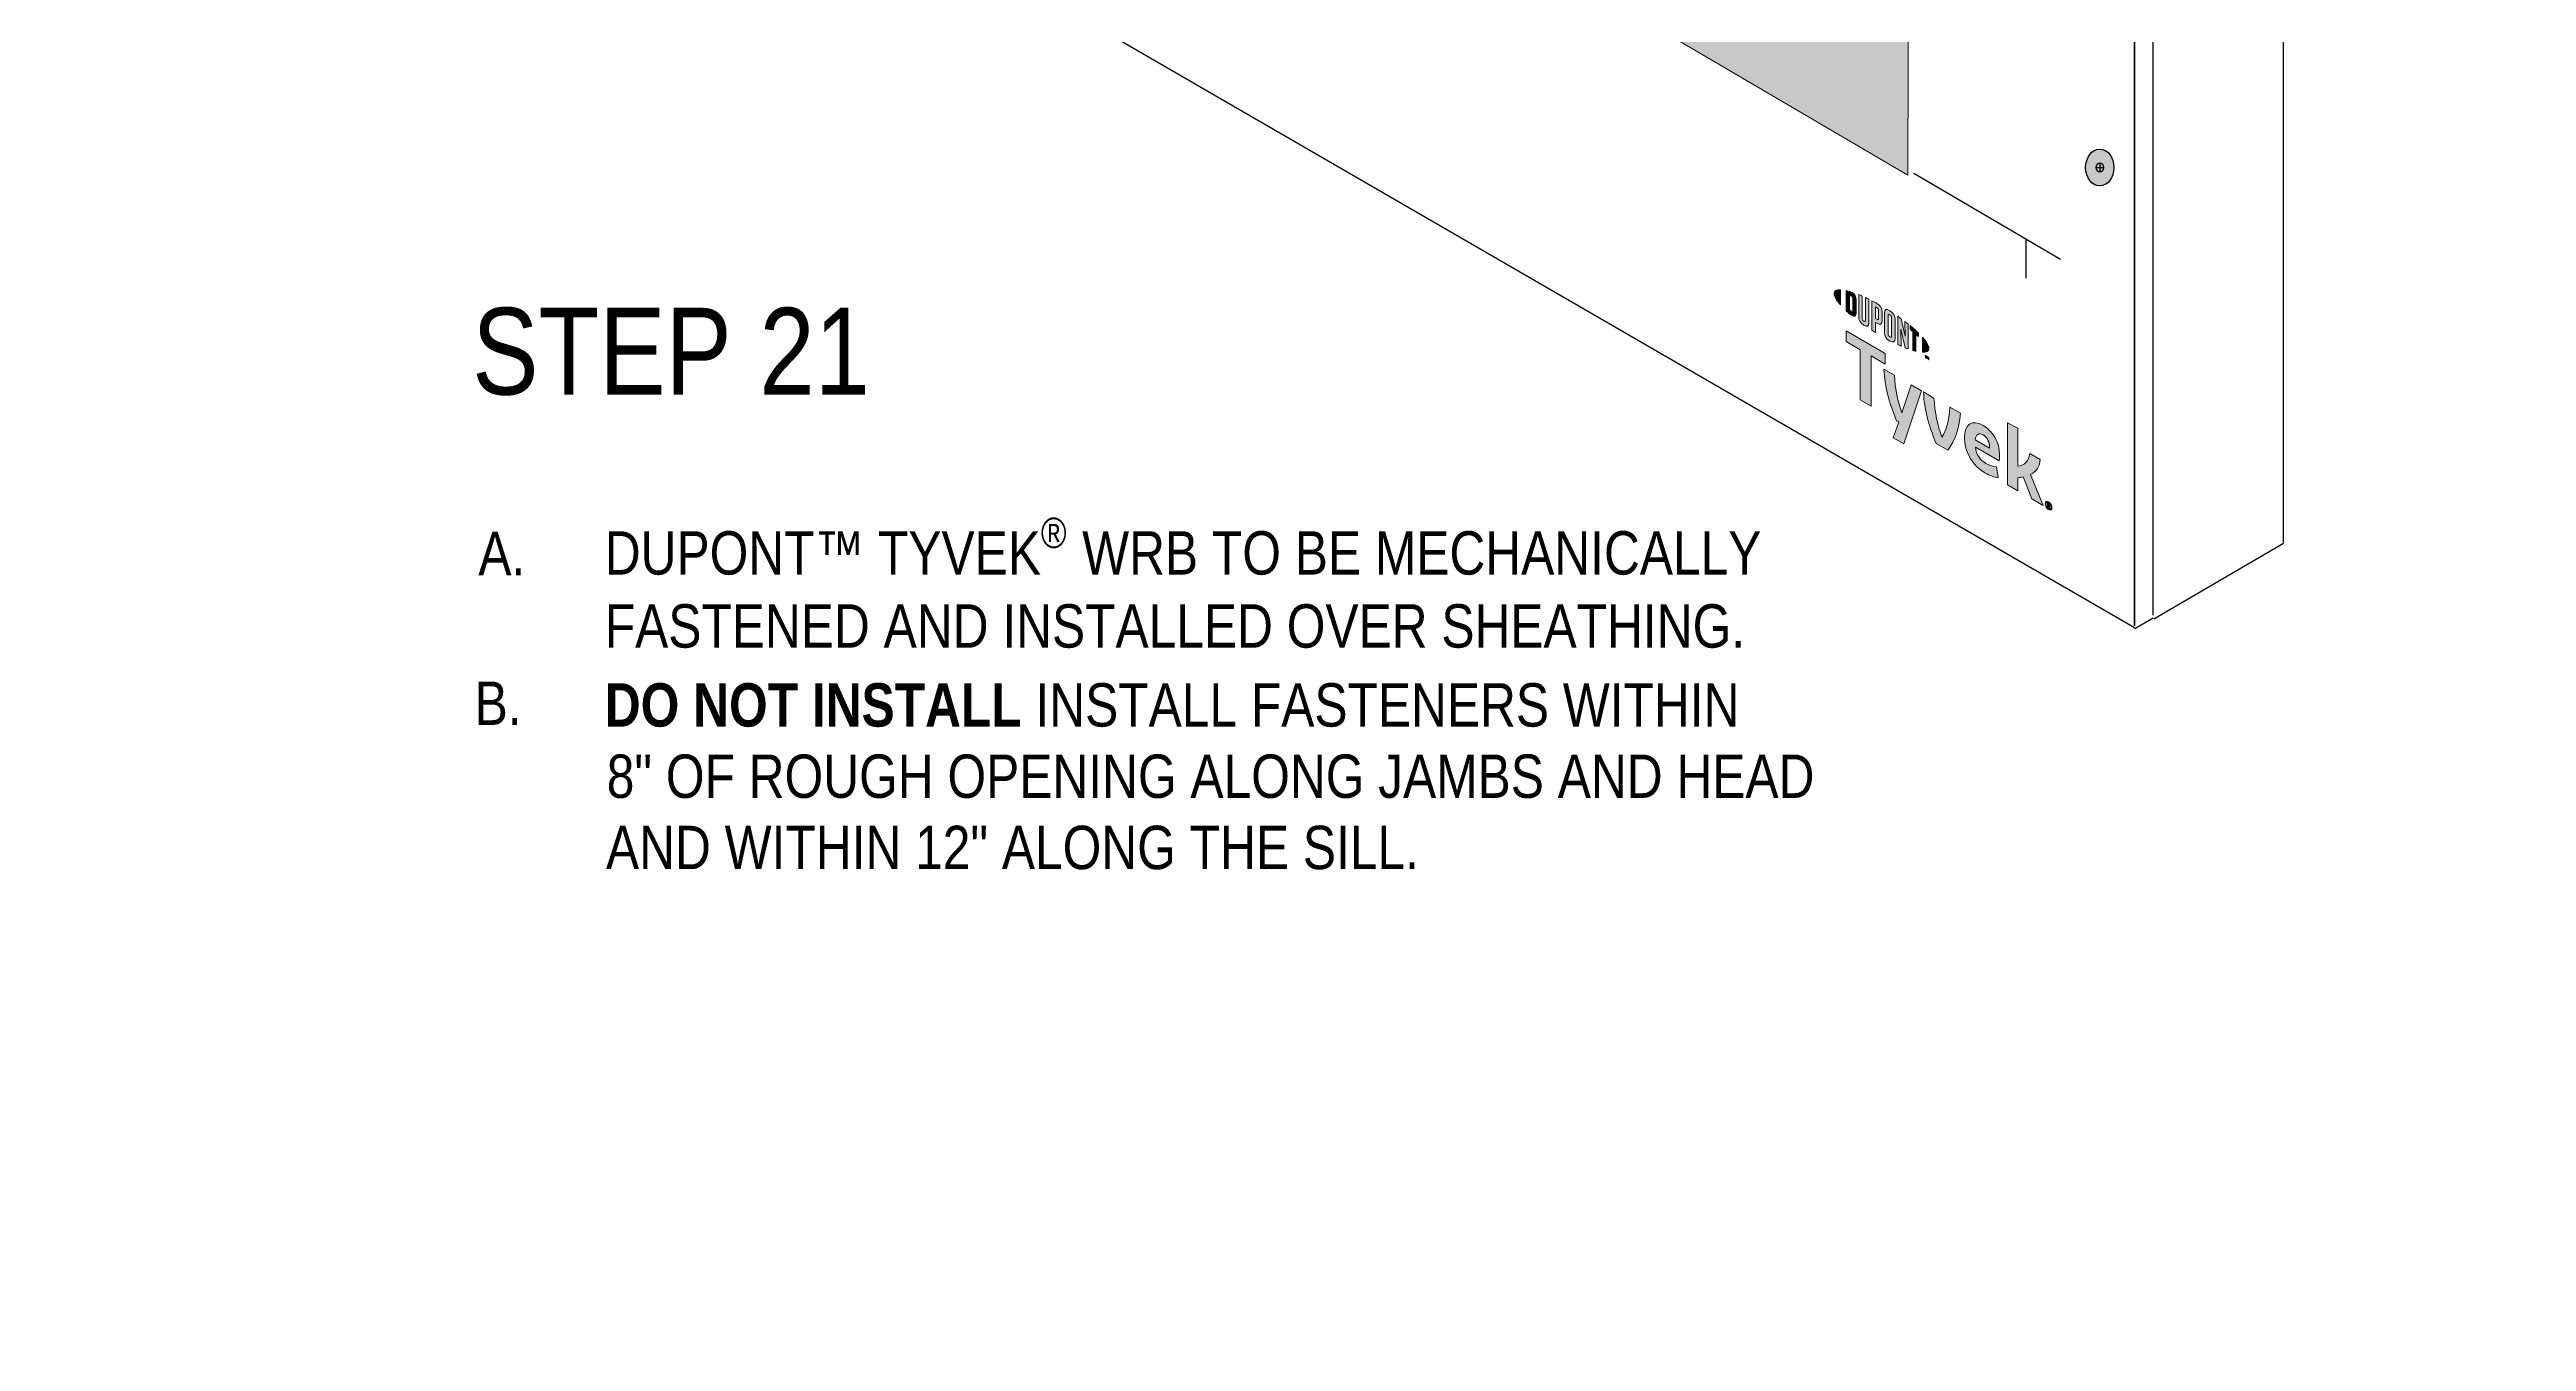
# Model space of a CAD drawing. Extents: x -1337 to 5791, y -3809 to 1769.
# Drawn here: x 4567 to 5209, y -2429 to -2094 of the extents above; entities that cross this region are included whole.
import ezdxf

# ---------------------------------------------------------------- set-up
doc = ezdxf.new("R2010")
doc.units = 0
doc.header["$MEASUREMENT"] = 0
for name, pattern in [('AI-Linetype-54', [27, 18, -9]), ('AI-Linetype-55', [13.504076, 9.002717, -4.501359]), ('AI-Linetype-56', [13.504076, 9.002717, -4.501359])]:
    doc.linetypes.add(name, pattern=pattern)
for name, color, linetype, lineweight in [('.ATI-TEXT', 7, 'Continuous', 0), ('G-ANNO-TTLB', 7, 'Continuous', 0), ('No fasteners', 7, 'Continuous', 0), ('TYVEK', 7, 'Continuous', 0), ('WALL SCRATCH', 7, 'Continuous', 0), ('X-REF - TRACED', 7, 'Continuous', 0)]:
    doc.layers.add(name, color=color, linetype=linetype, lineweight=lineweight)

# ---------------------------------------------------------------- blocks, each defined once
blk = doc.blocks.new('Block_76')
at = {"layer": '.ATI-TEXT', "char_height": 0.2, "attachment_point": 7}
for s, insert in [('\\C18;\\c0;\\FArial Narrow|b0|i0|c1;\\H7.874999;\\W1.000000;®', (4823.99, -2222.91)), ('\\C18;\\c0;\\FArial Narrow|b0|i0|c1;\\H11.249999;\\W1.000000;A.', (4678.11, -2229.85)), ('\\C18;\\c0;\\FArial Narrow|b0|i0|c1;\\H11.249999;\\W1.000000;DUPONT™ TYVEK', (4710.89, -2229.85)), ('\\C18;\\c0;\\FArial Narrow|b0|i0|c1;\\H11.249999;\\W1.000000; WRB TO BE MECHANICALLY', (4831.11, -2229.85)), ('\\C18;\\c0;\\FArial Narrow|b0|i0|c1;\\H11.249999;\\W1.000000;FASTENED AND INSTALLED OVER SHEATHING.', (4710.9, -2248.8)), ('\\C18;\\c0;\\FArial Narrow|b0|i0|c1;\\H11.249999;\\W1.000000;B.', (4677.16, -2268.68)), ('\\C18;\\c0;\\FArial Narrow Bold|b1|i0|c1;\\H11.249999;\\W1.000000;DO NOT INSTALL\\FArial Narrow|b0|i0|c1; INSTALL FASTENERS WITHIN', (4710.9, -2269.28)), ('\\C18;\\c0;\\FArial Narrow|b0|i0|c1;\\H11.249999;\\W1.000000;8" OF ROUGH OPENING ALONG JAMBS AND HEAD', (4711.4, -2287.77)), ('\\C18;\\c0;\\FArial Narrow|b0|i0|c1;\\H11.249999;\\W1.000000;AND WITHIN 12" ALONG THE SILL.', (4711.21, -2306.26))]:
    blk.add_mtext(s, dxfattribs=dict(at, insert=insert))
blk = doc.blocks.new('Block_496')
at = {"layer": 'TYVEK', "color": 2, "lineweight": 25, "true_color": 0xffff00}
for points in [[(4911.35, -2117.17)], [(5025.78, -2182)]]:
    blk.add_lwpolyline(points, dxfattribs=at)
blk = doc.blocks.new('Block_497')
at = {"layer": 'TYVEK', "color": 1, "lineweight": 25, "true_color": 0xff0000}
for points in [[(4943.2, -2135.55)], [(5025.78, -2183.23)]]:
    blk.add_lwpolyline(points, dxfattribs=at)
blk = doc.blocks.new('Block_498')
at = {"layer": 'TYVEK', "color": 1, "lineweight": 25, "true_color": 0xff0000}
for points in [[(4892.64, -2097.39)], [(4892.64, -2113.83)]]:
    blk.add_lwpolyline(points, dxfattribs=at)
blk = doc.blocks.new('Block_499')
at = {"layer": 'TYVEK', "color": 1, "lineweight": 25, "true_color": 0xff0000}
for points in [[(4892.64, -2113.83)], [(5001.29, -2176.69)]]:
    blk.add_lwpolyline(points, dxfattribs=at)
blk = doc.blocks.new('Block_500')
at = {"layer": 'TYVEK', "color": 1, "lineweight": 25, "true_color": 0xff0000}
for points in [[(4943.2, -2135.55)], [(5025.78, -2183.23)]]:
    blk.add_lwpolyline(points, dxfattribs=at)
blk = doc.blocks.new('Block_501')
at = {"layer": 'TYVEK', "color": 18, "lineweight": 25, "true_color": 0x000000}
for points in [[(4999.01, -1995.39)], [(4999.01, -2166.83)]]:
    blk.add_lwpolyline(points, dxfattribs=at)
blk = doc.blocks.new('Block_502')
at = {"layer": 'TYVEK', "color": 4, "lineweight": 25, "true_color": 0x00ffff}
for points in [[(4963.75, -2122.32)], [(5025.8, -2158.09)]]:
    blk.add_lwpolyline(points, dxfattribs=at)
blk = doc.blocks.new('Block_503')
at = {"layer": 'TYVEK', "color": 4, "linetype": 'AI-Linetype-55', "lineweight": 25, "true_color": 0x00ffff}
blk.add_lwpolyline([(5046.75, -2169.88)], dxfattribs=at)
at = {"layer": 'TYVEK', "color": 4, "linetype": 'AI-Linetype-56', "lineweight": 25, "true_color": 0x00ffff}
blk.add_lwpolyline([(5025.8, -2181.86)], dxfattribs=at)
blk = doc.blocks.new('Block_504')
at = {"layer": 'TYVEK', "color": 4, "lineweight": 25, "true_color": 0x00ffff}
for points in [[(4963.75, -2122.32)], [(4943.44, -2133.93)]]:
    blk.add_lwpolyline(points, dxfattribs=at)
blk = doc.blocks.new('Block_505')
at = {"layer": 'TYVEK', "color": 4, "lineweight": 25, "true_color": 0x00ffff}
for points in [[(5051.92, -2158.11)], [(5051.92, -2191.55)]]:
    blk.add_lwpolyline(points, dxfattribs=at)
blk = doc.blocks.new('Block_507')
at = {"layer": 'TYVEK', "color": 4, "lineweight": 25, "true_color": 0x00ffff}
for points in [[(4911.55, -2116.99)], [(5025.8, -2181.86)]]:
    blk.add_lwpolyline(points, dxfattribs=at)
blk = doc.blocks.new('Block_508')
at = {"layer": 'TYVEK', "color": 2, "lineweight": 25, "true_color": 0xffff00}
for points in [[(4911.31, -2117.17)], [(5025.78, -2182)]]:
    blk.add_lwpolyline(points, dxfattribs=at)
blk = doc.blocks.new('Block_509')
at = {"layer": 'TYVEK', "color": 2, "lineweight": 25, "true_color": 0xffff00}
for points in [[(4916.23, -2114.39)], [(5025.48, -2177.46)]]:
    blk.add_lwpolyline(points, dxfattribs=at)
blk = doc.blocks.new('Block_510')
at = {"layer": 'TYVEK', "color": 1, "lineweight": 25, "true_color": 0xff0000}
for points in [[(4943.2, -2135.55)], [(5025.78, -2183.23)]]:
    blk.add_lwpolyline(points, dxfattribs=at)
blk = doc.blocks.new('Block_521')
at = {"layer": 'TYVEK', "true_color": 0x003b71, "transparency": 33554687}
h = blk.add_hatch(color=156, dxfattribs=at)
h.dxf.hatch_style = 2
edge = h.paths.add_edge_path()
edge.add_ellipse((5098.56, -2124.12), major_axis=(0, 4.78), ratio=0.766948, start_angle=0, end_angle=360)
at = {"layer": 'TYVEK', "color": 18, "lineweight": 25, "true_color": 0x000000}
for p, q in [((5097.58, -2124.09), (5099.53, -2124.09)), ((5098.56, -2122.86), (5098.56, -2125.32))]:
    blk.add_line(p, q, dxfattribs=at)
blk.add_lwpolyline([(5098.05, -2129.23)], dxfattribs=at)
for centre, major_axis, ratio in [((5098.56, -2124.12), (0, 4.78), 0.766948), ((5098.56, -2124.09), (0, 1.23), 0.788846)]:
    blk.add_ellipse(centre, major_axis=major_axis, ratio=ratio, dxfattribs=at)
blk = doc.blocks.new('Block_766')
at = {"layer": 'X-REF - TRACED', "true_color": 0x848484, "transparency": 33554687}
h = blk.add_hatch(color=252, dxfattribs=at)
h.dxf.hatch_style = 2
edge = h.paths.add_edge_path()
edge.add_spline(control_points=[(5029.65, -2156.81), (5029.65, -2157.53), (5030.26, -2158.56), (5031.32, -2159.76), (5031.32, -2159.76), (5031.32, -2155.82), (5031.32, -2155.82), (5030.26, -2155.78), (5029.65, -2156.1), (5029.65, -2156.81)], knot_values=[0, 0, 0, 0, 1, 1, 1, 2, 2, 2, 3, 3, 3, 3], degree=3, periodic=0)
h = blk.add_hatch(color=252, dxfattribs=at)
h.dxf.hatch_style = 2
edge = h.paths.add_edge_path()
edge.add_spline(control_points=[(5034.53, -2161.24), (5034.53, -2161.55), (5034.37, -2161.55), (5034.18, -2161.45), (5034.03, -2161.36), (5033.81, -2161.17), (5033.62, -2161), (5033.62, -2161), (5033.62, -2157.23), (5033.62, -2157.23), (5033.81, -2157.28), (5034.03, -2157.35), (5034.18, -2157.44), (5034.37, -2157.55), (5034.53, -2157.74), (5034.53, -2158.04), (5034.53, -2158.04), (5034.53, -2161.24), (5034.53, -2161.24)], knot_values=[0, 0, 0, 0, 1, 1, 1, 2, 2, 2, 3, 3, 3, 4, 4, 4, 5, 5, 5, 6, 6, 6, 6], degree=3, periodic=0)
edge = h.paths.add_edge_path()
edge.add_spline(control_points=[(5034.31, -2156.52), (5034.01, -2156.35), (5033.58, -2156.21), (5032.8, -2156.03), (5032.8, -2156.03), (5032.8, -2161.26), (5032.8, -2161.26), (5033.48, -2161.89), (5034.01, -2162.33), (5034.31, -2162.5), (5034.99, -2162.9), (5035.38, -2162.64), (5035.38, -2161.87), (5035.38, -2161.87), (5035.38, -2158.4), (5035.38, -2158.4), (5035.38, -2157.63), (5034.99, -2156.92), (5034.31, -2156.52)], knot_values=[0, 0, 0, 0, 1, 1, 1, 2, 2, 2, 3, 3, 3, 4, 4, 4, 5, 5, 5, 6, 6, 6, 6], degree=3, periodic=0)
h = blk.add_hatch(color=252, dxfattribs=at)
h.dxf.hatch_style = 2
edge = h.paths.add_edge_path()
edge.add_spline(control_points=[(5037.77, -2163.73), (5037.77, -2164.03), (5037.68, -2164.17), (5037.35, -2163.93), (5037.03, -2163.7), (5036.94, -2163.49), (5036.94, -2163.14), (5036.94, -2163.14), (5036.94, -2157.45), (5036.94, -2157.45), (5036.73, -2157.35), (5036.25, -2157.15), (5036.04, -2157.07), (5036.04, -2157.07), (5036.04, -2162.82), (5036.04, -2162.82), (5036.04, -2163.74), (5036.43, -2164.32), (5037.35, -2164.97), (5038.19, -2165.57), (5038.71, -2165.38), (5038.71, -2164.36), (5038.71, -2164.36), (5038.71, -2158.28), (5038.71, -2158.28), (5038.53, -2158.19), (5037.96, -2157.92), (5037.77, -2157.83), (5037.77, -2157.83), (5037.77, -2163.73), (5037.77, -2163.73)], knot_values=[0, 0, 0, 0, 1, 1, 1, 2, 2, 2, 3, 3, 3, 4, 4, 4, 5, 5, 5, 6, 6, 6, 7, 7, 7, 8, 8, 8, 9, 9, 9, 10, 10, 10, 10], degree=3, periodic=0)
h = blk.add_hatch(color=252, dxfattribs=at)
h.dxf.hatch_style = 2
edge = h.paths.add_edge_path()
edge.add_spline(control_points=[(5041.19, -2163.2), (5041.19, -2163.53), (5041.09, -2163.64), (5040.71, -2163.42), (5040.71, -2163.42), (5040.38, -2163.23), (5040.38, -2163.23), (5040.38, -2163.23), (5040.38, -2160.21), (5040.38, -2160.21), (5040.53, -2160.29), (5040.61, -2160.33), (5040.69, -2160.38), (5041.11, -2160.62), (5041.19, -2160.85), (5041.19, -2161.19), (5041.19, -2161.19), (5041.19, -2163.2), (5041.19, -2163.2)], knot_values=[0, 0, 0, 0, 1, 1, 1, 2, 2, 2, 3, 3, 3, 4, 4, 4, 5, 5, 5, 6, 6, 6, 6], degree=3, periodic=0)
edge = h.paths.add_edge_path()
edge.add_spline(control_points=[(5040.75, -2159.35), (5040.58, -2159.25), (5039.99, -2158.93), (5039.44, -2158.65), (5039.44, -2158.65), (5039.44, -2166.31), (5039.44, -2166.31), (5039.63, -2166.43), (5040.12, -2166.74), (5040.38, -2166.9), (5040.38, -2166.9), (5040.38, -2164.3), (5040.38, -2164.3), (5040.38, -2164.3), (5040.75, -2164.51), (5040.75, -2164.51), (5041.73, -2165.07), (5042.14, -2164.8), (5042.14, -2163.83), (5042.14, -2163.83), (5042.14, -2161.58), (5042.14, -2161.58), (5042.14, -2160.62), (5041.68, -2159.88), (5040.75, -2159.35)], knot_values=[0, 0, 0, 0, 1, 1, 1, 2, 2, 2, 3, 3, 3, 4, 4, 4, 5, 5, 5, 6, 6, 6, 7, 7, 7, 8, 8, 8, 8], degree=3, periodic=0)
h = blk.add_hatch(color=252, dxfattribs=at)
h.dxf.hatch_style = 2
edge = h.paths.add_edge_path()
edge.add_spline(control_points=[(5044.54, -2167.81), (5044.54, -2168.11), (5044.45, -2168.22), (5044.12, -2168.04), (5043.78, -2167.85), (5043.69, -2167.63), (5043.69, -2167.32), (5043.69, -2167.32), (5043.69, -2162.55), (5043.69, -2162.55), (5043.69, -2162.23), (5043.78, -2162.11), (5044.12, -2162.32), (5044.45, -2162.52), (5044.54, -2162.74), (5044.54, -2163.04), (5044.54, -2163.04), (5044.54, -2167.81), (5044.54, -2167.81)], knot_values=[0, 0, 0, 0, 1, 1, 1, 2, 2, 2, 3, 3, 3, 4, 4, 4, 5, 5, 5, 6, 6, 6, 6], degree=3, periodic=0)
edge = h.paths.add_edge_path()
edge.add_spline(control_points=[(5044.12, -2161.25), (5043.25, -2160.7), (5042.73, -2160.84), (5042.73, -2161.85), (5042.73, -2161.85), (5042.73, -2166.86), (5042.73, -2166.86), (5042.73, -2167.92), (5043.2, -2168.63), (5044.12, -2169.11), (5045.02, -2169.59), (5045.49, -2169.47), (5045.49, -2168.34), (5045.49, -2168.34), (5045.49, -2163.56), (5045.49, -2163.56), (5045.49, -2162.48), (5045.07, -2161.85), (5044.12, -2161.25)], knot_values=[0, 0, 0, 0, 1, 1, 1, 2, 2, 2, 3, 3, 3, 4, 4, 4, 5, 5, 5, 6, 6, 6, 6], degree=3, periodic=0)
h = blk.add_hatch(color=252, dxfattribs=at)
h.dxf.hatch_style = 2
edge = h.paths.add_edge_path()
edge.add_spline(control_points=[(5048.09, -2167.81), (5048.09, -2167.81), (5047.05, -2163.32), (5047.05, -2163.32), (5046.77, -2163.11), (5046.43, -2162.87), (5046.16, -2162.69), (5046.16, -2162.69), (5046.16, -2170.03), (5046.16, -2170.03), (5046.35, -2170.12), (5046.82, -2170.33), (5047.07, -2170.44), (5047.07, -2170.44), (5046.99, -2166.07), (5046.99, -2166.07), (5046.99, -2166.07), (5048.09, -2170.86), (5048.09, -2170.86), (5048.33, -2170.95), (5048.67, -2171.08), (5048.89, -2171.16), (5048.89, -2171.16), (5048.89, -2164.71), (5048.89, -2164.71), (5048.66, -2164.52), (5048.23, -2164.19), (5048.03, -2164.04), (5048.03, -2164.04), (5048.09, -2167.81), (5048.09, -2167.81)], knot_values=[0, 0, 0, 0, 1, 1, 1, 2, 2, 2, 3, 3, 3, 4, 4, 4, 5, 5, 5, 6, 6, 6, 7, 7, 7, 8, 8, 8, 9, 9, 9, 10, 10, 10, 10], degree=3, periodic=0)
h = blk.add_hatch(color=252, dxfattribs=at)
h.dxf.hatch_style = 2
edge = h.paths.add_edge_path()
edge.add_spline(control_points=[(5049.36, -2166.11), (5049.59, -2166.29), (5049.82, -2166.47), (5050.04, -2166.66), (5050.04, -2166.66), (5050.04, -2171.54), (5050.04, -2171.54), (5050.25, -2171.6), (5050.63, -2171.71), (5050.88, -2171.77), (5050.88, -2171.77), (5050.88, -2167.37), (5050.88, -2167.37), (5051.13, -2167.59), (5051.36, -2167.79), (5051.57, -2167.98), (5051.57, -2167.98), (5051.57, -2167.04), (5051.57, -2167.04), (5050.9, -2166.39), (5050.19, -2165.76), (5049.36, -2165.08), (5049.36, -2165.08), (5049.36, -2166.11), (5049.36, -2166.11)], knot_values=[0, 0, 0, 0, 1, 1, 1, 2, 2, 2, 3, 3, 3, 4, 4, 4, 5, 5, 5, 6, 6, 6, 7, 7, 7, 8, 8, 8, 8], degree=3, periodic=0)
h = blk.add_hatch(color=252, dxfattribs=at)
h.dxf.hatch_style = 2
edge = h.paths.add_edge_path()
edge.add_spline(control_points=[(5054.25, -2171.02), (5054.25, -2171.74), (5053.64, -2172.06), (5052.57, -2172.03), (5052.57, -2172.03), (5052.57, -2168.08), (5052.57, -2168.08), (5053.64, -2169.28), (5054.25, -2170.3), (5054.25, -2171.02)], knot_values=[0, 0, 0, 0, 1, 1, 1, 2, 2, 2, 3, 3, 3, 3], degree=3, periodic=0)
h = blk.add_hatch(color=252, dxfattribs=at)
h.dxf.hatch_style = 2
edge = h.paths.add_edge_path()
edge.add_spline(control_points=[(5053.75, -2173.1), (5053.75, -2173.1), (5053.86, -2173.16), (5053.86, -2173.16), (5053.86, -2173.16), (5054, -2173.52), (5054, -2173.52), (5054, -2173.52), (5054.15, -2173.34), (5054.15, -2173.34), (5054.15, -2173.34), (5054.25, -2173.39), (5054.25, -2173.39), (5054.25, -2173.39), (5054.25, -2173.96), (5054.25, -2173.96), (5054.25, -2173.96), (5054.16, -2173.91), (5054.16, -2173.91), (5054.16, -2173.91), (5054.16, -2173.5), (5054.16, -2173.5), (5054.16, -2173.5), (5054.01, -2173.69), (5054.01, -2173.69), (5054.01, -2173.69), (5054, -2173.68), (5054, -2173.68), (5054, -2173.68), (5053.85, -2173.32), (5053.85, -2173.32), (5053.85, -2173.32), (5053.85, -2173.73), (5053.85, -2173.73), (5053.85, -2173.73), (5053.75, -2173.67), (5053.75, -2173.67), (5053.75, -2173.67), (5053.75, -2173.1), (5053.75, -2173.1)], knot_values=[0, 0, 0, 0, 1, 1, 1, 2, 2, 2, 3, 3, 3, 4, 4, 4, 5, 5, 5, 6, 6, 6, 7, 7, 7, 8, 8, 8, 9, 9, 9, 10, 10, 10, 11, 11, 11, 12, 12, 12, 13, 13, 13, 13], degree=3, periodic=0)
edge = h.paths.add_edge_path()
edge.add_spline(control_points=[(5053.4, -2173), (5053.4, -2173), (5053.25, -2172.91), (5053.25, -2172.91), (5053.25, -2172.91), (5053.25, -2172.81), (5053.25, -2172.81), (5053.25, -2172.81), (5053.65, -2173.04), (5053.65, -2173.04), (5053.65, -2173.04), (5053.65, -2173.14), (5053.65, -2173.14), (5053.65, -2173.14), (5053.49, -2173.05), (5053.49, -2173.05), (5053.49, -2173.05), (5053.49, -2173.52), (5053.49, -2173.52), (5053.49, -2173.52), (5053.4, -2173.47), (5053.4, -2173.47), (5053.4, -2173.47), (5053.4, -2173), (5053.4, -2173)], knot_values=[0, 0, 0, 0, 1, 1, 1, 2, 2, 2, 3, 3, 3, 4, 4, 4, 5, 5, 5, 6, 6, 6, 7, 7, 7, 8, 8, 8, 8], degree=3, periodic=0)
at = {"layer": 'X-REF - TRACED'}
for points, knots in [([(5029.65, -2156.81), (5029.65, -2157.53), (5030.26, -2158.56), (5031.32, -2159.76), (5031.32, -2159.76), (5031.32, -2155.82), (5031.32, -2155.82), (5030.26, -2155.78), (5029.65, -2156.1), (5029.65, -2156.81)], [0, 0, 0, 0, 1, 1, 1, 2, 2, 2, 3, 3, 3, 3]), ([(5034.31, -2156.52), (5034.01, -2156.35), (5033.58, -2156.21), (5032.8, -2156.03), (5032.8, -2156.03), (5032.8, -2161.26), (5032.8, -2161.26), (5033.48, -2161.89), (5034.01, -2162.33), (5034.31, -2162.5), (5034.99, -2162.9), (5035.38, -2162.64), (5035.38, -2161.87), (5035.38, -2161.87), (5035.38, -2158.4), (5035.38, -2158.4), (5035.38, -2157.63), (5034.99, -2156.92), (5034.31, -2156.52)], [0, 0, 0, 0, 1, 1, 1, 2, 2, 2, 3, 3, 3, 4, 4, 4, 5, 5, 5, 6, 6, 6, 6]), ([(5034.53, -2161.24), (5034.53, -2161.55), (5034.37, -2161.55), (5034.18, -2161.45), (5034.03, -2161.36), (5033.81, -2161.17), (5033.62, -2161), (5033.62, -2161), (5033.62, -2157.23), (5033.62, -2157.23), (5033.81, -2157.28), (5034.03, -2157.35), (5034.18, -2157.44), (5034.37, -2157.55), (5034.53, -2157.74), (5034.53, -2158.04), (5034.53, -2158.04), (5034.53, -2161.24), (5034.53, -2161.24)], [0, 0, 0, 0, 1, 1, 1, 2, 2, 2, 3, 3, 3, 4, 4, 4, 5, 5, 5, 6, 6, 6, 6]), ([(5037.77, -2163.73), (5037.77, -2164.03), (5037.68, -2164.17), (5037.35, -2163.93), (5037.03, -2163.7), (5036.94, -2163.49), (5036.94, -2163.14), (5036.94, -2163.14), (5036.94, -2157.45), (5036.94, -2157.45), (5036.73, -2157.35), (5036.25, -2157.15), (5036.04, -2157.07), (5036.04, -2157.07), (5036.04, -2162.82), (5036.04, -2162.82), (5036.04, -2163.74), (5036.43, -2164.32), (5037.35, -2164.97), (5038.19, -2165.57), (5038.71, -2165.38), (5038.71, -2164.36), (5038.71, -2164.36), (5038.71, -2158.28), (5038.71, -2158.28), (5038.53, -2158.19), (5037.96, -2157.92), (5037.77, -2157.83), (5037.77, -2157.83), (5037.77, -2163.73), (5037.77, -2163.73)], [0, 0, 0, 0, 1, 1, 1, 2, 2, 2, 3, 3, 3, 4, 4, 4, 5, 5, 5, 6, 6, 6, 7, 7, 7, 8, 8, 8, 9, 9, 9, 10, 10, 10, 10]), ([(5040.75, -2159.35), (5040.58, -2159.25), (5039.99, -2158.93), (5039.44, -2158.65), (5039.44, -2158.65), (5039.44, -2166.31), (5039.44, -2166.31), (5039.63, -2166.43), (5040.12, -2166.74), (5040.38, -2166.9), (5040.38, -2166.9), (5040.38, -2164.3), (5040.38, -2164.3), (5040.38, -2164.3), (5040.75, -2164.51), (5040.75, -2164.51), (5041.73, -2165.07), (5042.14, -2164.8), (5042.14, -2163.83), (5042.14, -2163.83), (5042.14, -2161.58), (5042.14, -2161.58), (5042.14, -2160.62), (5041.68, -2159.88), (5040.75, -2159.35)], [0, 0, 0, 0, 1, 1, 1, 2, 2, 2, 3, 3, 3, 4, 4, 4, 5, 5, 5, 6, 6, 6, 7, 7, 7, 8, 8, 8, 8]), ([(5041.19, -2163.2), (5041.19, -2163.53), (5041.09, -2163.64), (5040.71, -2163.42), (5040.71, -2163.42), (5040.38, -2163.23), (5040.38, -2163.23), (5040.38, -2163.23), (5040.38, -2160.21), (5040.38, -2160.21), (5040.53, -2160.29), (5040.61, -2160.33), (5040.69, -2160.38), (5041.11, -2160.62), (5041.19, -2160.85), (5041.19, -2161.19), (5041.19, -2161.19), (5041.19, -2163.2), (5041.19, -2163.2)], [0, 0, 0, 0, 1, 1, 1, 2, 2, 2, 3, 3, 3, 4, 4, 4, 5, 5, 5, 6, 6, 6, 6]), ([(5044.12, -2161.25), (5043.25, -2160.7), (5042.73, -2160.84), (5042.73, -2161.85), (5042.73, -2161.85), (5042.73, -2166.86), (5042.73, -2166.86), (5042.73, -2167.92), (5043.2, -2168.63), (5044.12, -2169.11), (5045.02, -2169.59), (5045.49, -2169.47), (5045.49, -2168.34), (5045.49, -2168.34), (5045.49, -2163.56), (5045.49, -2163.56), (5045.49, -2162.48), (5045.07, -2161.85), (5044.12, -2161.25)], [0, 0, 0, 0, 1, 1, 1, 2, 2, 2, 3, 3, 3, 4, 4, 4, 5, 5, 5, 6, 6, 6, 6]), ([(5044.54, -2167.81), (5044.54, -2168.11), (5044.45, -2168.22), (5044.12, -2168.04), (5043.78, -2167.85), (5043.69, -2167.63), (5043.69, -2167.32), (5043.69, -2167.32), (5043.69, -2162.55), (5043.69, -2162.55), (5043.69, -2162.23), (5043.78, -2162.11), (5044.12, -2162.32), (5044.45, -2162.52), (5044.54, -2162.74), (5044.54, -2163.04), (5044.54, -2163.04), (5044.54, -2167.81), (5044.54, -2167.81)], [0, 0, 0, 0, 1, 1, 1, 2, 2, 2, 3, 3, 3, 4, 4, 4, 5, 5, 5, 6, 6, 6, 6]), ([(5048.09, -2167.81), (5048.09, -2167.81), (5047.05, -2163.32), (5047.05, -2163.32), (5046.77, -2163.11), (5046.43, -2162.87), (5046.16, -2162.69), (5046.16, -2162.69), (5046.16, -2170.03), (5046.16, -2170.03), (5046.35, -2170.12), (5046.82, -2170.33), (5047.07, -2170.44), (5047.07, -2170.44), (5046.99, -2166.07), (5046.99, -2166.07), (5046.99, -2166.07), (5048.09, -2170.86), (5048.09, -2170.86), (5048.33, -2170.95), (5048.67, -2171.08), (5048.89, -2171.16), (5048.89, -2171.16), (5048.89, -2164.71), (5048.89, -2164.71), (5048.66, -2164.52), (5048.23, -2164.19), (5048.03, -2164.04), (5048.03, -2164.04), (5048.09, -2167.81), (5048.09, -2167.81)], [0, 0, 0, 0, 1, 1, 1, 2, 2, 2, 3, 3, 3, 4, 4, 4, 5, 5, 5, 6, 6, 6, 7, 7, 7, 8, 8, 8, 9, 9, 9, 10, 10, 10, 10]), ([(5049.36, -2166.11), (5049.59, -2166.29), (5049.82, -2166.47), (5050.04, -2166.66), (5050.04, -2166.66), (5050.04, -2171.54), (5050.04, -2171.54), (5050.25, -2171.6), (5050.63, -2171.71), (5050.88, -2171.77), (5050.88, -2171.77), (5050.88, -2167.37), (5050.88, -2167.37), (5051.13, -2167.59), (5051.36, -2167.79), (5051.57, -2167.98), (5051.57, -2167.98), (5051.57, -2167.04), (5051.57, -2167.04), (5050.9, -2166.39), (5050.19, -2165.76), (5049.36, -2165.08), (5049.36, -2165.08), (5049.36, -2166.11), (5049.36, -2166.11)], [0, 0, 0, 0, 1, 1, 1, 2, 2, 2, 3, 3, 3, 4, 4, 4, 5, 5, 5, 6, 6, 6, 7, 7, 7, 8, 8, 8, 8]), ([(5054.25, -2171.02), (5054.25, -2171.74), (5053.64, -2172.06), (5052.57, -2172.03), (5052.57, -2172.03), (5052.57, -2168.08), (5052.57, -2168.08), (5053.64, -2169.28), (5054.25, -2170.3), (5054.25, -2171.02)], [0, 0, 0, 0, 1, 1, 1, 2, 2, 2, 3, 3, 3, 3]), ([(5053.4, -2173), (5053.4, -2173), (5053.25, -2172.91), (5053.25, -2172.91), (5053.25, -2172.91), (5053.25, -2172.81), (5053.25, -2172.81), (5053.25, -2172.81), (5053.65, -2173.04), (5053.65, -2173.04), (5053.65, -2173.04), (5053.65, -2173.14), (5053.65, -2173.14), (5053.65, -2173.14), (5053.49, -2173.05), (5053.49, -2173.05), (5053.49, -2173.05), (5053.49, -2173.52), (5053.49, -2173.52), (5053.49, -2173.52), (5053.4, -2173.47), (5053.4, -2173.47), (5053.4, -2173.47), (5053.4, -2173), (5053.4, -2173)], [0, 0, 0, 0, 1, 1, 1, 2, 2, 2, 3, 3, 3, 4, 4, 4, 5, 5, 5, 6, 6, 6, 7, 7, 7, 8, 8, 8, 8]), ([(5053.75, -2173.1), (5053.75, -2173.1), (5053.86, -2173.16), (5053.86, -2173.16), (5053.86, -2173.16), (5054, -2173.52), (5054, -2173.52), (5054, -2173.52), (5054.15, -2173.34), (5054.15, -2173.34), (5054.15, -2173.34), (5054.25, -2173.39), (5054.25, -2173.39), (5054.25, -2173.39), (5054.25, -2173.96), (5054.25, -2173.96), (5054.25, -2173.96), (5054.16, -2173.91), (5054.16, -2173.91), (5054.16, -2173.91), (5054.16, -2173.5), (5054.16, -2173.5), (5054.16, -2173.5), (5054.01, -2173.69), (5054.01, -2173.69), (5054.01, -2173.69), (5054, -2173.68), (5054, -2173.68), (5054, -2173.68), (5053.85, -2173.32), (5053.85, -2173.32), (5053.85, -2173.32), (5053.85, -2173.73), (5053.85, -2173.73), (5053.85, -2173.73), (5053.75, -2173.67), (5053.75, -2173.67), (5053.75, -2173.67), (5053.75, -2173.1), (5053.75, -2173.1)], [0, 0, 0, 0, 1, 1, 1, 2, 2, 2, 3, 3, 3, 4, 4, 4, 5, 5, 5, 6, 6, 6, 7, 7, 7, 8, 8, 8, 9, 9, 9, 10, 10, 10, 11, 11, 11, 12, 12, 12, 13, 13, 13, 13])]:
    blk.add_open_spline(points, degree=3, knots=knots, dxfattribs=at)
blk = doc.blocks.new('Block_770')
at = {"layer": 'X-REF - TRACED', "true_color": 0x848484, "transparency": 33554687}
h = blk.add_hatch(color=252, dxfattribs=at)
h.dxf.hatch_style = 2
h.paths.add_polyline_path([(5042.9, -2172.35), (5032.8, -2166.51), (5032.8, -2169.26), (5036.45, -2171.36), (5036.45, -2184.36), (5039.25, -2185.98), (5039.25, -2172.98), (5042.9, -2175.09)])
h = blk.add_hatch(color=252, dxfattribs=at)
h.dxf.hatch_style = 2
edge = h.paths.add_edge_path()
edge.add_spline(control_points=[(5059.69, -2186.29), (5059.52, -2190.03), (5058.77, -2192.21), (5057.61, -2194.08), (5056.5, -2190.9), (5055.77, -2187.87), (5055.55, -2183.9), (5055.55, -2183.9), (5052.83, -2182.33), (5052.83, -2182.33), (5053.12, -2187.02), (5054, -2190.43), (5056.12, -2195.72), (5056.12, -2195.72), (5059.12, -2197.45), (5059.12, -2197.45), (5061.16, -2194.56), (5062.01, -2192.15), (5062.4, -2187.85), (5062.4, -2187.85), (5059.69, -2186.29), (5059.69, -2186.29)], knot_values=[0, 0, 0, 0, 1, 1, 1, 2, 2, 2, 3, 3, 3, 4, 4, 4, 5, 5, 5, 6, 6, 6, 7, 7, 7, 7], degree=3, periodic=0)
h = blk.add_hatch(color=252, dxfattribs=at)
h.dxf.hatch_style = 2
edge = h.paths.add_edge_path()
edge.add_spline(control_points=[(5066.26, -2194.74), (5066.26, -2194.74), (5069.99, -2196.89), (5069.99, -2196.89), (5069.99, -2196.89), (5069.99, -2196.62), (5069.99, -2196.62), (5069.99, -2195.36), (5069.4, -2194.1), (5068.32, -2193.48), (5067.18, -2192.82), (5066.44, -2193.31), (5066.26, -2194.74)], knot_values=[0, 0, 0, 0, 1, 1, 1, 2, 2, 2, 3, 3, 3, 4, 4, 4, 4], degree=3, periodic=0)
edge = h.paths.add_edge_path()
edge.add_spline(control_points=[(5072.21, -2204.51), (5071.34, -2204.46), (5070.07, -2204.04), (5068.77, -2203.29), (5065.61, -2201.47), (5063.46, -2197.93), (5063.46, -2194.2), (5063.46, -2190.62), (5065.44, -2189.34), (5068.32, -2191), (5070.89, -2192.49), (5072.58, -2195.55), (5072.58, -2198.56), (5072.58, -2199.24), (5072.54, -2199.8), (5072.5, -2200.23), (5072.5, -2200.23), (5066.3, -2196.65), (5066.3, -2196.65), (5066.56, -2198.59), (5067.48, -2199.94), (5069.05, -2200.84), (5070.01, -2201.4), (5070.93, -2201.68), (5071.77, -2201.76), (5071.77, -2201.76), (5072.21, -2204.51), (5072.21, -2204.51)], knot_values=[0, 0, 0, 0, 1, 1, 1, 2, 2, 2, 3, 3, 3, 4, 4, 4, 5, 5, 5, 6, 6, 6, 7, 7, 7, 8, 8, 8, 9, 9, 9, 9], degree=3, periodic=0)
h = blk.add_hatch(color=252, dxfattribs=at)
h.dxf.hatch_style = 2
edge = h.paths.add_edge_path()
edge.add_spline(control_points=[(5080.6, -2203.71), (5080.6, -2203.71), (5083.86, -2211.73), (5083.86, -2211.73), (5083.86, -2211.73), (5080.91, -2210.03), (5080.91, -2210.03), (5080.91, -2210.03), (5078.66, -2204.34), (5078.66, -2204.34), (5078.25, -2204.44), (5077.81, -2204.53), (5077.34, -2204.6), (5077.34, -2204.6), (5077.34, -2207.97), (5077.34, -2207.97), (5077.34, -2207.97), (5074.64, -2206.41), (5074.64, -2206.41), (5074.64, -2206.41), (5074.64, -2190.29), (5074.64, -2190.29), (5074.64, -2190.29), (5077.34, -2191.69), (5077.34, -2191.69), (5077.34, -2191.69), (5077.34, -2201.61), (5077.34, -2201.61), (5079.19, -2201.3), (5080.09, -2200.25), (5080.4, -2198.25), (5080.4, -2198.25), (5083.09, -2199.8), (5083.09, -2199.8), (5083.03, -2201.7), (5082.17, -2202.93), (5080.6, -2203.71)], knot_values=[0, 0, 0, 0, 1, 1, 1, 2, 2, 2, 3, 3, 3, 4, 4, 4, 5, 5, 5, 6, 6, 6, 7, 7, 7, 8, 8, 8, 9, 9, 9, 10, 10, 10, 11, 11, 11, 12, 12, 12, 12], degree=3, periodic=0)
at = {"layer": 'X-REF - TRACED'}
blk.add_lwpolyline([(5042.9, -2172.35), (5032.8, -2166.51), (5032.8, -2169.26), (5036.45, -2171.36), (5036.45, -2184.36), (5039.25, -2185.98), (5039.25, -2172.98), (5042.9, -2175.09)], close=True, dxfattribs=at)
for points, knots in [([(5059.69, -2186.29), (5059.52, -2190.03), (5058.77, -2192.21), (5057.61, -2194.08), (5056.5, -2190.9), (5055.77, -2187.87), (5055.55, -2183.9), (5055.55, -2183.9), (5052.83, -2182.33), (5052.83, -2182.33), (5053.12, -2187.02), (5054, -2190.43), (5056.12, -2195.72), (5056.12, -2195.72), (5059.12, -2197.45), (5059.12, -2197.45), (5061.16, -2194.56), (5062.01, -2192.15), (5062.4, -2187.85), (5062.4, -2187.85), (5059.69, -2186.29), (5059.69, -2186.29)], [0, 0, 0, 0, 1, 1, 1, 2, 2, 2, 3, 3, 3, 4, 4, 4, 5, 5, 5, 6, 6, 6, 7, 7, 7, 7]), ([(5072.21, -2204.51), (5071.34, -2204.46), (5070.07, -2204.04), (5068.77, -2203.29), (5065.61, -2201.47), (5063.46, -2197.93), (5063.46, -2194.2), (5063.46, -2190.62), (5065.44, -2189.34), (5068.32, -2191), (5070.89, -2192.49), (5072.58, -2195.55), (5072.58, -2198.56), (5072.58, -2199.24), (5072.54, -2199.8), (5072.5, -2200.23), (5072.5, -2200.23), (5066.3, -2196.65), (5066.3, -2196.65), (5066.56, -2198.59), (5067.48, -2199.94), (5069.05, -2200.84), (5070.01, -2201.4), (5070.93, -2201.68), (5071.77, -2201.76), (5071.77, -2201.76), (5072.21, -2204.51), (5072.21, -2204.51)], [0, 0, 0, 0, 1, 1, 1, 2, 2, 2, 3, 3, 3, 4, 4, 4, 5, 5, 5, 6, 6, 6, 7, 7, 7, 8, 8, 8, 9, 9, 9, 9]), ([(5066.26, -2194.74), (5066.26, -2194.74), (5069.99, -2196.89), (5069.99, -2196.89), (5069.99, -2196.89), (5069.99, -2196.62), (5069.99, -2196.62), (5069.99, -2195.36), (5069.4, -2194.1), (5068.32, -2193.48), (5067.18, -2192.82), (5066.44, -2193.31), (5066.26, -2194.74)], [0, 0, 0, 0, 1, 1, 1, 2, 2, 2, 3, 3, 3, 4, 4, 4, 4]), ([(5080.6, -2203.71), (5080.6, -2203.71), (5083.86, -2211.73), (5083.86, -2211.73), (5083.86, -2211.73), (5080.91, -2210.03), (5080.91, -2210.03), (5080.91, -2210.03), (5078.66, -2204.34), (5078.66, -2204.34), (5078.25, -2204.44), (5077.81, -2204.53), (5077.34, -2204.6), (5077.34, -2204.6), (5077.34, -2207.97), (5077.34, -2207.97), (5077.34, -2207.97), (5074.64, -2206.41), (5074.64, -2206.41), (5074.64, -2206.41), (5074.64, -2190.29), (5074.64, -2190.29), (5074.64, -2190.29), (5077.34, -2191.69), (5077.34, -2191.69), (5077.34, -2191.69), (5077.34, -2201.61), (5077.34, -2201.61), (5079.19, -2201.3), (5080.09, -2200.25), (5080.4, -2198.25), (5080.4, -2198.25), (5083.09, -2199.8), (5083.09, -2199.8), (5083.03, -2201.7), (5082.17, -2202.93), (5080.6, -2203.71)], [0, 0, 0, 0, 1, 1, 1, 2, 2, 2, 3, 3, 3, 4, 4, 4, 5, 5, 5, 6, 6, 6, 7, 7, 7, 8, 8, 8, 9, 9, 9, 10, 10, 10, 11, 11, 11, 12, 12, 12, 12])]:
    blk.add_open_spline(points, degree=3, knots=knots, dxfattribs=at)
blk = doc.blocks.new('Block_769')
at = {"layer": 'X-REF - TRACED', "true_color": 0x848484, "transparency": 33554687}
h = blk.add_hatch(color=252, dxfattribs=at)
h.dxf.hatch_style = 2
edge = h.paths.add_edge_path()
edge.add_spline(control_points=[(5049.64, -2180.49), (5049.64, -2180.49), (5047.21, -2187.73), (5047.21, -2187.73), (5046.18, -2184.7), (5045.51, -2181.77), (5045.3, -2177.98), (5045.3, -2177.98), (5042.57, -2176.41), (5042.57, -2176.41), (5042.87, -2181.1), (5043.75, -2184.51), (5045.87, -2189.8), (5045.87, -2189.8), (5046.41, -2190.11), (5046.41, -2190.11), (5046.41, -2190.11), (5045.02, -2194.25), (5045.02, -2194.25), (5045.02, -2194.25), (5047.73, -2195.82), (5047.73, -2195.82), (5047.73, -2195.82), (5052.35, -2182.05), (5052.35, -2182.05), (5052.35, -2182.05), (5049.64, -2180.49), (5049.64, -2180.49)], knot_values=[0, 0, 0, 0, 1, 1, 1, 2, 2, 2, 3, 3, 3, 4, 4, 4, 5, 5, 5, 6, 6, 6, 7, 7, 7, 8, 8, 8, 9, 9, 9, 9], degree=3, periodic=0)
at = {"layer": 'X-REF - TRACED'}
blk.add_open_spline([(5049.64, -2180.49), (5049.64, -2180.49), (5047.21, -2187.73), (5047.21, -2187.73), (5046.18, -2184.7), (5045.51, -2181.77), (5045.3, -2177.98), (5045.3, -2177.98), (5042.57, -2176.41), (5042.57, -2176.41), (5042.87, -2181.1), (5043.75, -2184.51), (5045.87, -2189.8), (5045.87, -2189.8), (5046.41, -2190.11), (5046.41, -2190.11), (5046.41, -2190.11), (5045.02, -2194.25), (5045.02, -2194.25), (5045.02, -2194.25), (5047.73, -2195.82), (5047.73, -2195.82), (5047.73, -2195.82), (5052.35, -2182.05), (5052.35, -2182.05), (5052.35, -2182.05), (5049.64, -2180.49), (5049.64, -2180.49)], degree=3, knots=[0, 0, 0, 0, 1, 1, 1, 2, 2, 2, 3, 3, 3, 4, 4, 4, 5, 5, 5, 6, 6, 6, 7, 7, 7, 8, 8, 8, 9, 9, 9, 9], dxfattribs=at)
blk.add_blockref('Block_770', (0, 0), dxfattribs=at)
blk = doc.blocks.new('Block_771')
at = {"layer": 'X-REF - TRACED', "true_color": 0x848484, "transparency": 33554687}
h = blk.add_hatch(color=252, dxfattribs=at)
h.dxf.hatch_style = 2
edge = h.paths.add_edge_path()
edge.add_spline(control_points=[(5085.15, -2211.42), (5085.15, -2211.42), (5085.15, -2211.71), (5085.15, -2211.71), (5085.15, -2211.71), (5085.27, -2211.78), (5085.27, -2211.78), (5085.38, -2211.84), (5085.43, -2211.84), (5085.43, -2211.73), (5085.43, -2211.62), (5085.38, -2211.55), (5085.27, -2211.48), (5085.27, -2211.48), (5085.15, -2211.42), (5085.15, -2211.42)], knot_values=[0, 0, 0, 0, 1, 1, 1, 2, 2, 2, 3, 3, 3, 4, 4, 4, 5, 5, 5, 5], degree=3, periodic=0)
edge = h.paths.add_edge_path()
edge.add_spline(control_points=[(5084.96, -2211.12), (5084.96, -2211.12), (5085.27, -2211.3), (5085.27, -2211.3), (5085.5, -2211.43), (5085.62, -2211.63), (5085.62, -2211.84), (5085.62, -2211.98), (5085.56, -2212.05), (5085.45, -2212.03), (5085.51, -2212.2), (5085.58, -2212.36), (5085.68, -2212.55), (5085.68, -2212.55), (5085.45, -2212.42), (5085.45, -2212.42), (5085.37, -2212.25), (5085.31, -2212.11), (5085.26, -2211.96), (5085.26, -2211.96), (5085.15, -2211.9), (5085.15, -2211.9), (5085.15, -2211.9), (5085.15, -2212.25), (5085.15, -2212.25), (5085.15, -2212.25), (5084.96, -2212.14), (5084.96, -2212.14), (5084.96, -2212.14), (5084.96, -2211.12), (5084.96, -2211.12)], knot_values=[0, 0, 0, 0, 1, 1, 1, 2, 2, 2, 3, 3, 3, 4, 4, 4, 5, 5, 5, 6, 6, 6, 7, 7, 7, 8, 8, 8, 9, 9, 9, 10, 10, 10, 10], degree=3, periodic=0)
edge = h.paths.add_edge_path()
edge.add_spline(control_points=[(5085.28, -2211.04), (5084.85, -2210.8), (5084.61, -2210.94), (5084.61, -2211.44), (5084.61, -2211.96), (5084.85, -2212.37), (5085.28, -2212.62), (5085.7, -2212.87), (5085.95, -2212.73), (5085.95, -2212.22), (5085.95, -2211.71), (5085.7, -2211.29), (5085.28, -2211.04)], knot_values=[0, 0, 0, 0, 1, 1, 1, 2, 2, 2, 3, 3, 3, 4, 4, 4, 4], degree=3, periodic=0)
edge = h.paths.add_edge_path()
edge.add_spline(control_points=[(5085.28, -2210.84), (5085.8, -2211.14), (5086.15, -2211.73), (5086.15, -2212.34), (5086.15, -2212.94), (5085.8, -2213.12), (5085.28, -2212.82), (5084.74, -2212.51), (5084.4, -2211.93), (5084.4, -2211.33), (5084.4, -2210.72), (5084.75, -2210.53), (5085.28, -2210.84)], knot_values=[0, 0, 0, 0, 1, 1, 1, 2, 2, 2, 3, 3, 3, 4, 4, 4, 4], degree=3, periodic=0)
at = {"layer": 'X-REF - TRACED'}
for points, knots in [([(5085.28, -2210.84), (5085.8, -2211.14), (5086.15, -2211.73), (5086.15, -2212.34), (5086.15, -2212.94), (5085.8, -2213.12), (5085.28, -2212.82), (5084.74, -2212.51), (5084.4, -2211.93), (5084.4, -2211.33), (5084.4, -2210.72), (5084.75, -2210.53), (5085.28, -2210.84)], [0, 0, 0, 0, 1, 1, 1, 2, 2, 2, 3, 3, 3, 4, 4, 4, 4]), ([(5085.28, -2211.04), (5084.85, -2210.8), (5084.61, -2210.94), (5084.61, -2211.44), (5084.61, -2211.96), (5084.85, -2212.37), (5085.28, -2212.62), (5085.7, -2212.87), (5085.95, -2212.73), (5085.95, -2212.22), (5085.95, -2211.71), (5085.7, -2211.29), (5085.28, -2211.04)], [0, 0, 0, 0, 1, 1, 1, 2, 2, 2, 3, 3, 3, 4, 4, 4, 4]), ([(5084.96, -2211.12), (5084.96, -2211.12), (5085.27, -2211.3), (5085.27, -2211.3), (5085.5, -2211.43), (5085.62, -2211.63), (5085.62, -2211.84), (5085.62, -2211.98), (5085.56, -2212.05), (5085.45, -2212.03), (5085.51, -2212.2), (5085.58, -2212.36), (5085.68, -2212.55), (5085.68, -2212.55), (5085.45, -2212.42), (5085.45, -2212.42), (5085.37, -2212.25), (5085.31, -2212.11), (5085.26, -2211.96), (5085.26, -2211.96), (5085.15, -2211.9), (5085.15, -2211.9), (5085.15, -2211.9), (5085.15, -2212.25), (5085.15, -2212.25), (5085.15, -2212.25), (5084.96, -2212.14), (5084.96, -2212.14), (5084.96, -2212.14), (5084.96, -2211.12), (5084.96, -2211.12)], [0, 0, 0, 0, 1, 1, 1, 2, 2, 2, 3, 3, 3, 4, 4, 4, 5, 5, 5, 6, 6, 6, 7, 7, 7, 8, 8, 8, 9, 9, 9, 10, 10, 10, 10]), ([(5085.15, -2211.42), (5085.15, -2211.42), (5085.15, -2211.71), (5085.15, -2211.71), (5085.15, -2211.71), (5085.27, -2211.78), (5085.27, -2211.78), (5085.38, -2211.84), (5085.43, -2211.84), (5085.43, -2211.73), (5085.43, -2211.62), (5085.38, -2211.55), (5085.27, -2211.48), (5085.27, -2211.48), (5085.15, -2211.42), (5085.15, -2211.42)], [0, 0, 0, 0, 1, 1, 1, 2, 2, 2, 3, 3, 3, 4, 4, 4, 5, 5, 5, 5])]:
    blk.add_open_spline(points, degree=3, knots=knots, dxfattribs=at)
blk = doc.blocks.new('Block_768')
at = {"layer": 'X-REF - TRACED'}
for name in ['Block_769', 'Block_771']:
    blk.add_blockref(name, (0, 0), dxfattribs=at)
blk = doc.blocks.new('Block_767')
at = {"layer": 'X-REF - TRACED'}
blk.add_blockref('Block_768', (0, 0), dxfattribs=at)
blk = doc.blocks.new('Block_765')
at = {"layer": 'X-REF - TRACED'}
for name in ['Block_766', 'Block_767']:
    blk.add_blockref(name, (0, 0), dxfattribs=at)

msp = doc.modelspace()

# ---------------------------------------------------------------- hatches: boundary and pattern name
at = {"layer": 'G-ANNO-TTLB', "true_color": 0xff00ff, "transparency": 33554687}
h = msp.add_hatch(color=6, dxfattribs=at)
edge = h.paths.add_edge_path()
edge.add_spline(control_points=[(5472, -3692.6), (5472, -3692.6), (2542.48, -3692.6), (2542.48, -3692.6), (2542.48, -3692.6), (2542.48, -1235.6), (2542.48, -1235.6), (2542.48, -1235.6), (5472, -1235.6), (5472, -1235.6), (5472, -1235.6), (5472, -3692.6), (5472, -3692.6)], knot_values=[0, 0, 0, 0, 1, 1, 1, 2, 2, 2, 3, 3, 3, 4, 4, 4, 4], degree=3, periodic=0)
edge = h.paths.add_edge_path()
edge.add_spline(control_points=[(2551.48, -1244.6), (2551.48, -1244.6), (2551.48, -3683.6), (2551.48, -3683.6), (2551.48, -3683.6), (5463, -3683.6), (5463, -3683.6), (5463, -3683.6), (5463, -1244.6), (5463, -1244.6), (5463, -1244.6), (2551.48, -1244.6), (2551.48, -1244.6)], knot_values=[0, 0, 0, 0, 1, 1, 1, 2, 2, 2, 3, 3, 3, 4, 4, 4, 4], degree=3, periodic=0)
edge.add_line((2551.48, -1244.6), (2551.48, -1244.6))
at = {"layer": 'No fasteners', "true_color": 0x000000, "transparency": 33554503}
h = msp.add_hatch(color=18, dxfattribs=at)
h.dxf.hatch_style = 2
h.paths.add_polyline_path([(5049.53, -1860.45), (4904.75, -1774.18), (4904.83, -2041.56), (5048.81, -2126.1)])

# ---------------------------------------------------------------- linework, layer by layer
at = {"layer": 'G-ANNO-TTLB'}
for points in [[(5472, -3692.6), (5472, -3692.6), (2542.48, -3692.6), (2542.48, -3692.6), (2542.48, -3692.6), (2542.48, -1235.6), (2542.48, -1235.6), (2542.48, -1235.6), (5472, -1235.6), (5472, -1235.6), (5472, -1235.6), (5472, -3692.6), (5472, -3692.6)], [(2551.48, -1244.6), (2551.48, -1244.6), (2551.48, -3683.6), (2551.48, -3683.6), (2551.48, -3683.6), (5463, -3683.6), (5463, -3683.6), (5463, -3683.6), (5463, -1244.6), (5463, -1244.6), (5463, -1244.6), (2551.48, -1244.6), (2551.48, -1244.6)]]:
    msp.add_open_spline(points, degree=3, knots=[0, 0, 0, 0, 1, 1, 1, 2, 2, 2, 3, 3, 3, 4, 4, 4, 4], dxfattribs=at)
at = {"layer": 'No fasteners'}
msp.add_lwpolyline([(5049.53, -1860.45), (4904.75, -1774.18), (4904.83, -2041.56), (5048.81, -2126.1)], close=True, dxfattribs=at)
at = {"layer": 'TYVEK', "color": 18, "lineweight": 25, "true_color": 0x000000}
for p, q in [((5107.54, -1818.62), (5107.54, -2242.98)), ((4838.77, -2087.82), (5107.56, -2243.43))]:
    msp.add_line(p, q, dxfattribs=at)
at = {"layer": 'TYVEK', "color": 2, "lineweight": 25, "true_color": 0xffff00}
msp.add_line((5107.54, -2242.98), (5107.54, -1876.39), dxfattribs=at)
at = {"layer": 'TYVEK', "color": 1, "lineweight": 25, "true_color": 0xff0000}
for p, q in [((5050.34, -2125.6), (5088.41, -2147.88)), ((5079.37, -2142.52), (5079.37, -2152.79))]:
    msp.add_line(p, q, dxfattribs=at)
at = {"layer": 'TYVEK', "color": 4, "lineweight": 25, "true_color": 0x00ffff}
for points in [[(4911.55, -2116.99)], [(4990.67, -2143.43)], [(5061.33, -2162.74)], [(4993.01, -2190.19)]]:
    msp.add_lwpolyline(points, dxfattribs=at)
at = {"layer": 'TYVEK', "color": 33, "lineweight": 25, "true_color": 0xcc9966}
for points in [[(4916.23, -2114.39)], [(5025.78, -2162.52)]]:
    msp.add_lwpolyline(points, dxfattribs=at)
at = {"layer": 'TYVEK', "color": 1, "lineweight": 25, "true_color": 0xff0000}
for points in [[(5055.02, -2119.89)], [(4882.71, -2134.9)], [(5051.48, -2134.83)], [(5108.97, -2150.22)]]:
    msp.add_lwpolyline(points, dxfattribs=at)
at = {"layer": 'TYVEK', "color": 252, "linetype": 'AI-Linetype-54', "lineweight": 25, "true_color": 0x848484}
msp.add_lwpolyline([(5061.52, -2141.88)], dxfattribs=at)
at = {"layer": 'WALL SCRATCH', "color": 33, "lineweight": 25, "true_color": 0xcc9966}
for p, q in [((5146.19, -2221.34), (5146.19, -1796.98)), ((5146.17, -2221.67), (5112.56, -2241.24))]:
    msp.add_line(p, q, dxfattribs=at)
at = {"layer": 'WALL SCRATCH', "color": 2, "lineweight": 25, "true_color": 0xffff00}
for p, q in [((5112.43, -2240.18), (5112.43, -1815.82)), ((5107.48, -1818.35), (5107.48, -2242.71)), ((5112.41, -2240.98), (5107.61, -2243.77))]:
    msp.add_line(p, q, dxfattribs=at)

# ---------------------------------------------------------------- block references
at = {"layer": '.ATI-TEXT'}
msp.add_blockref('Block_76', (0, 0), dxfattribs=at)
at = {"layer": 'TYVEK'}
for name in ['Block_501', 'Block_498', 'Block_499', 'Block_508', 'Block_496', 'Block_507', 'Block_509', 'Block_521', 'Block_504', 'Block_502', 'Block_497', 'Block_500', 'Block_510', 'Block_505', 'Block_503']:
    msp.add_blockref(name, (0, 0), dxfattribs=at)
at = {"layer": 'X-REF - TRACED'}
msp.add_blockref('Block_765', (0, 0), dxfattribs=at)

# ---------------------------------------------------------------- texts
at = {"layer": '.ATI-TEXT', "insert": (4676.52, -2183.31), "char_height": 0.2, "attachment_point": 7}
msp.add_mtext('\\C18;\\c0;\\FArial Narrow|b0|i0|c1;\\H22.499999;\\W1.000000;STEP 21', dxfattribs=at)

doc.saveas('drawing.dxf')
